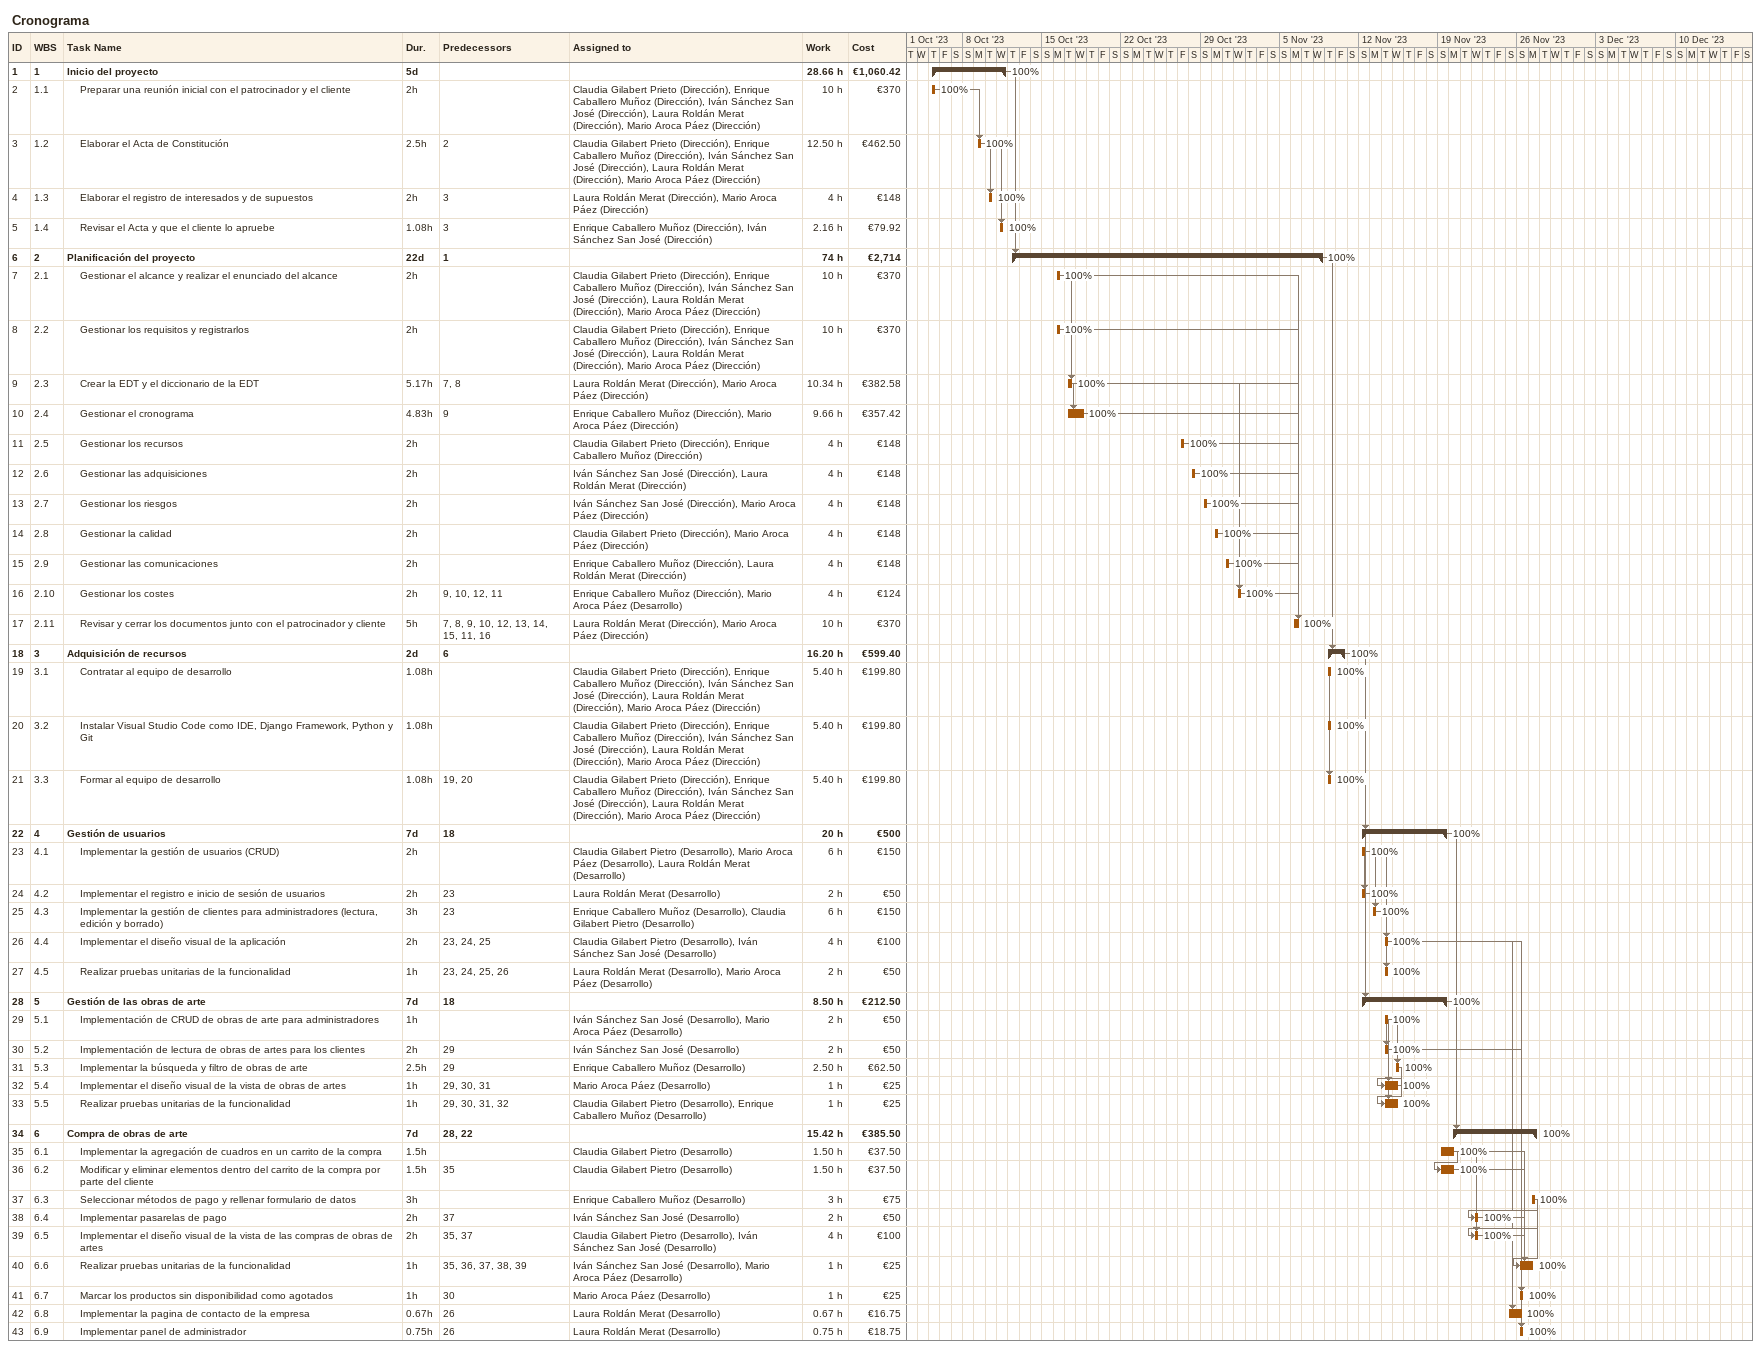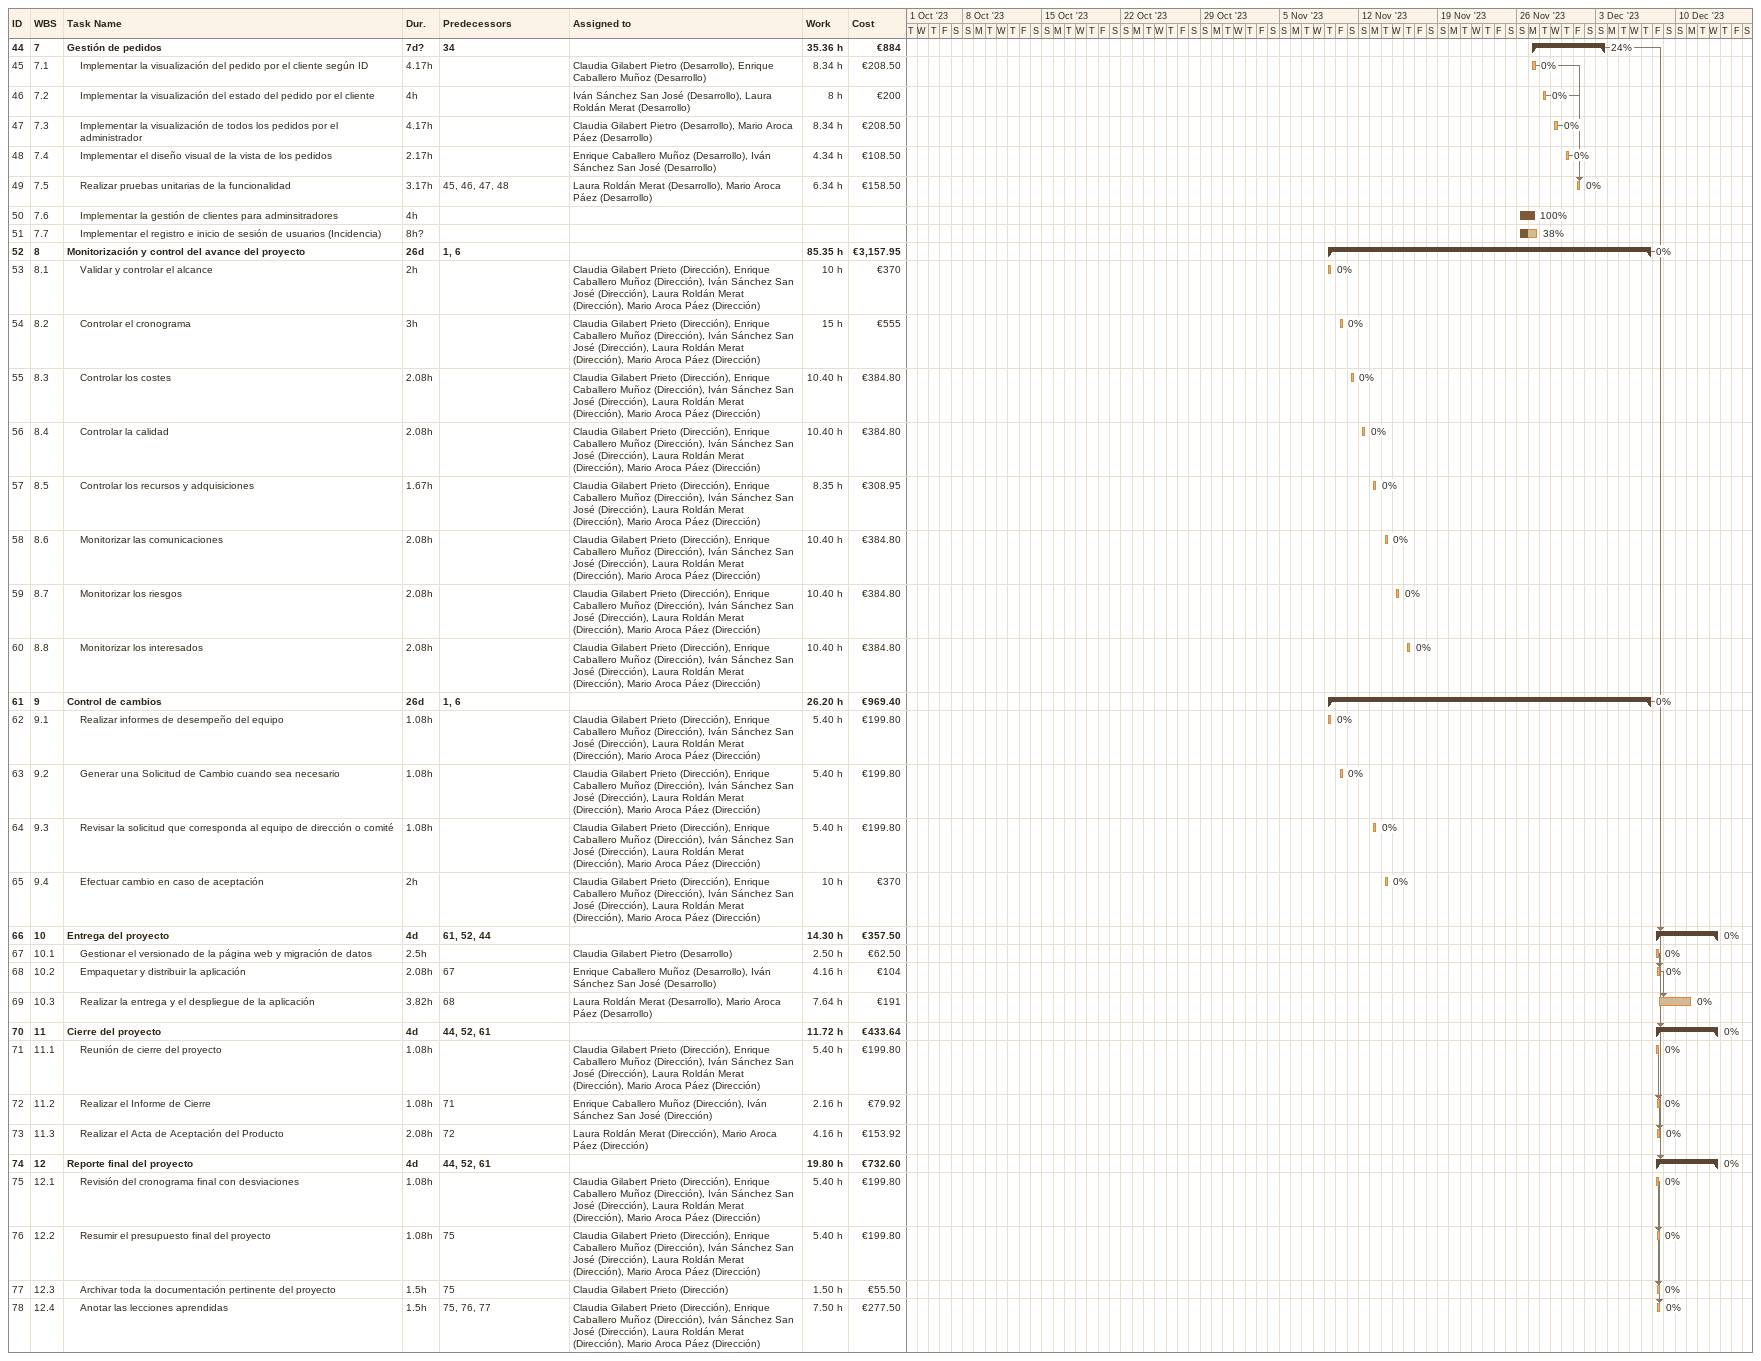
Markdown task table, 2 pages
Cronograma

| ID | WBS | Task | Duration | Start | Finish | Predecessors | Resources | % complete | Work (h) | Cost (€) |
|---|---|---|---|---|---|---|---|---|---|---|
| 1 | 1 | **Inicio del proyecto** | 5d | 2023-10-05 | 2023-10-11 |  |  | 100 | 28.66 | 1060.42 |
| 2 | 1.1 | Preparar una reunión inicial con el patrocinador y el cliente | 2h | 2023-10-05 | 2023-10-05 |  | Claudia Gilabert Prieto (Dirección), Enrique Caballero Muñoz (Dirección), Iván Sánchez San José (Dirección), Laura Roldán Merat (Dirección), Mario Aroca Páez (Dirección) | 100 | 10 | 370 |
| 3 | 1.2 | Elaborar el Acta de Constitución | 2.5h | 2023-10-09 | 2023-10-09 | 2 | Claudia Gilabert Prieto (Dirección), Enrique Caballero Muñoz (Dirección), Iván Sánchez San José (Dirección), Laura Roldán Merat (Dirección), Mario Aroca Páez (Dirección) | 100 | 12.50 | 462.50 |
| 4 | 1.3 | Elaborar el registro de interesados y de supuestos | 2h | 2023-10-10 | 2023-10-10 | 3 | Laura Roldán Merat (Dirección), Mario Aroca Páez (Dirección) | 100 | 4 | 148 |
| 5 | 1.4 | Revisar el Acta y que el cliente lo apruebe | 1.08h | 2023-10-11 | 2023-10-11 | 3 | Enrique Caballero Muñoz (Dirección), Iván Sánchez San José (Dirección) | 100 | 2.16 | 79.92 |
| 6 | 2 | **Planificación del proyecto** | 22d | 2023-10-12 | 2023-11-08 | 1 |  | 100 | 74 | 2714 |
| 7 | 2.1 | Gestionar el alcance y realizar el enunciado del alcance | 2h | 2023-10-16 | 2023-10-16 |  | Claudia Gilabert Prieto (Dirección), Enrique Caballero Muñoz (Dirección), Iván Sánchez San José (Dirección), Laura Roldán Merat (Dirección), Mario Aroca Páez (Dirección) | 100 | 10 | 370 |
| 8 | 2.2 | Gestionar los requisitos y registrarlos | 2h | 2023-10-16 | 2023-10-16 |  | Claudia Gilabert Prieto (Dirección), Enrique Caballero Muñoz (Dirección), Iván Sánchez San José (Dirección), Laura Roldán Merat (Dirección), Mario Aroca Páez (Dirección) | 100 | 10 | 370 |
| 9 | 2.3 | Crear la EDT y el diccionario de la EDT | 5.17h | 2023-10-17 | 2023-10-17 | 7, 8 | Laura Roldán Merat (Dirección), Mario Aroca Páez (Dirección) | 100 | 10.34 | 382.58 |
| 10 | 2.4 | Gestionar el cronograma | 4.83h | 2023-10-17 | 2023-10-18 | 9 | Enrique Caballero Muñoz (Dirección), Mario Aroca Páez (Dirección) | 100 | 9.66 | 357.42 |
| 11 | 2.5 | Gestionar los recursos | 2h | 2023-10-27 | 2023-10-27 |  | Claudia Gilabert Prieto (Dirección), Enrique Caballero Muñoz (Dirección) | 100 | 4 | 148 |
| 12 | 2.6 | Gestionar las adquisiciones | 2h | 2023-10-28 | 2023-10-28 |  | Iván Sánchez San José (Dirección), Laura Roldán Merat (Dirección) | 100 | 4 | 148 |
| 13 | 2.7 | Gestionar los riesgos | 2h | 2023-10-29 | 2023-10-29 |  | Iván Sánchez San José (Dirección), Mario Aroca Páez (Dirección) | 100 | 4 | 148 |
| 14 | 2.8 | Gestionar la calidad | 2h | 2023-10-30 | 2023-10-30 |  | Claudia Gilabert Prieto (Dirección), Mario Aroca Páez (Dirección) | 100 | 4 | 148 |
| 15 | 2.9 | Gestionar las comunicaciones | 2h | 2023-10-31 | 2023-10-31 |  | Enrique Caballero Muñoz (Dirección), Laura Roldán Merat (Dirección) | 100 | 4 | 148 |
| 16 | 2.10 | Gestionar los costes | 2h | 2023-11-01 | 2023-11-01 | 9, 10, 12, 11 | Enrique Caballero Muñoz (Dirección), Mario Aroca Páez (Desarrollo) | 100 | 4 | 124 |
| 17 | 2.11 | Revisar y cerrar los documentos junto con el patrocinador y cliente | 5h | 2023-11-06 | 2023-11-06 | 7, 8, 9, 10, 12, 13, 14, 15, 11, 16 | Laura Roldán Merat (Dirección), Mario Aroca Páez (Dirección) | 100 | 10 | 370 |
| 18 | 3 | **Adquisición de recursos** | 2d | 2023-11-09 | 2023-11-10 | 6 |  | 100 | 16.20 | 599.40 |
| 19 | 3.1 | Contratar al equipo de desarrollo | 1.08h | 2023-11-09 | 2023-11-09 |  | Claudia Gilabert Prieto (Dirección), Enrique Caballero Muñoz (Dirección), Iván Sánchez San José (Dirección), Laura Roldán Merat (Dirección), Mario Aroca Páez (Dirección) | 100 | 5.40 | 199.80 |
| 20 | 3.2 | Instalar Visual Studio Code como IDE, Django Framework, Python y Git | 1.08h | 2023-11-09 | 2023-11-09 |  | Claudia Gilabert Prieto (Dirección), Enrique Caballero Muñoz (Dirección), Iván Sánchez San José (Dirección), Laura Roldán Merat (Dirección), Mario Aroca Páez (Dirección) | 100 | 5.40 | 199.80 |
| 21 | 3.3 | Formar al equipo de desarrollo | 1.08h | 2023-11-09 | 2023-11-09 | 19, 20 | Claudia Gilabert Prieto (Dirección), Enrique Caballero Muñoz (Dirección), Iván Sánchez San José (Dirección), Laura Roldán Merat (Dirección), Mario Aroca Páez (Dirección) | 100 | 5.40 | 199.80 |
| 22 | 4 | **Gestión de usuarios** | 7d | 2023-11-12 | 2023-11-19 | 18 |  | 100 | 20 | 500 |
| 23 | 4.1 | Implementar la gestión de usuarios (CRUD) | 2h | 2023-11-12 | 2023-11-12 |  | Claudia Gilabert Pietro (Desarrollo), Mario Aroca Páez (Desarrollo), Laura Roldán Merat (Desarrollo) | 100 | 6 | 150 |
| 24 | 4.2 | Implementar el registro e inicio de sesión de usuarios | 2h | 2023-11-12 | 2023-11-12 | 23 | Laura Roldán Merat (Desarrollo) | 100 | 2 | 50 |
| 25 | 4.3 | Implementar la gestión de clientes para administradores (lectura, edición y borrado) | 3h | 2023-11-13 | 2023-11-13 | 23 | Enrique Caballero Muñoz (Desarrollo), Claudia Gilabert Pietro (Desarrollo) | 100 | 6 | 150 |
| 26 | 4.4 | Implementar el diseño visual de la aplicación | 2h | 2023-11-14 | 2023-11-14 | 23, 24, 25 | Claudia Gilabert Pietro (Desarrollo), Iván Sánchez San José (Desarrollo) | 100 | 4 | 100 |
| 27 | 4.5 | Realizar pruebas unitarias de la funcionalidad | 1h | 2023-11-14 | 2023-11-14 | 23, 24, 25, 26 | Laura Roldán Merat (Desarrollo), Mario Aroca Páez (Desarrollo) | 100 | 2 | 50 |
| 28 | 5 | **Gestión de las obras de arte** | 7d | 2023-11-12 | 2023-11-19 | 18 |  | 100 | 8.50 | 212.50 |
| 29 | 5.1 | Implementación de CRUD de obras de arte para administradores | 1h | 2023-11-14 | 2023-11-14 |  | Iván Sánchez San José (Desarrollo), Mario Aroca Páez (Desarrollo) | 100 | 2 | 50 |
| 30 | 5.2 | Implementación de lectura de obras de artes para los clientes | 2h | 2023-11-14 | 2023-11-14 | 29 | Iván Sánchez San José (Desarrollo) | 100 | 2 | 50 |
| 31 | 5.3 | Implementar la búsqueda y filtro de obras de arte | 2.5h | 2023-11-15 | 2023-11-15 | 29 | Enrique Caballero Muñoz (Desarrollo) | 100 | 2.50 | 62.50 |
| 32 | 5.4 | Implementar el diseño visual de la vista de obras de artes | 1h | 2023-11-14 | 2023-11-15 | 29, 30, 31 | Mario Aroca Páez (Desarrollo) | 100 | 1 | 25 |
| 33 | 5.5 | Realizar pruebas unitarias de la funcionalidad | 1h | 2023-11-14 | 2023-11-15 | 29, 30, 31, 32 | Claudia Gilabert Pietro (Desarrollo), Enrique Caballero Muñoz (Desarrollo) | 100 | 1 | 25 |
| 34 | 6 | **Compra de obras de arte** | 7d | 2023-11-20 | 2023-11-27 | 28, 22 |  | 100 | 15.42 | 385.50 |
| 35 | 6.1 | Implementar la agregación de cuadros en un carrito de la compra | 1.5h | 2023-11-19 | 2023-11-20 |  | Claudia Gilabert Pietro (Desarrollo) | 100 | 1.50 | 37.50 |
| 36 | 6.2 | Modificar y eliminar elementos dentro del carrito de la compra por parte del cliente | 1.5h | 2023-11-19 | 2023-11-20 | 35 | Claudia Gilabert Pietro (Desarrollo) | 100 | 1.50 | 37.50 |
| 37 | 6.3 | Seleccionar métodos de pago y rellenar formulario de datos | 3h | 2023-11-27 | 2023-11-27 |  | Enrique Caballero Muñoz (Desarrollo) | 100 | 3 | 75 |
| 38 | 6.4 | Implementar pasarelas de pago | 2h | 2023-11-22 | 2023-11-22 | 37 | Iván Sánchez San José (Desarrollo) | 100 | 2 | 50 |
| 39 | 6.5 | Implementar el diseño visual de la vista de las compras de obras de artes | 2h | 2023-11-22 | 2023-11-22 | 35, 37 | Claudia Gilabert Pietro (Desarrollo), Iván Sánchez San José (Desarrollo) | 100 | 4 | 100 |
| 40 | 6.6 | Realizar pruebas unitarias de la funcionalidad | 1h | 2023-11-26 | 2023-11-27 | 35, 36, 37, 38, 39 | Iván Sánchez San José (Desarrollo), Mario Aroca Páez (Desarrollo) | 100 | 1 | 25 |
| 41 | 6.7 | Marcar los productos sin disponibilidad como agotados | 1h | 2023-11-26 | 2023-11-26 | 30 | Mario Aroca Páez (Desarrollo) | 100 | 1 | 25 |
| 42 | 6.8 | Implementar la pagina de contacto de la empresa | 0.67h | 2023-11-25 | 2023-11-26 | 26 | Laura Roldán Merat (Desarrollo) | 100 | 0.67 | 16.75 |
| 43 | 6.9 | Implementar panel de administrador | 0.75h | 2023-11-26 | 2023-11-26 | 26 | Laura Roldán Merat (Desarrollo) | 100 | 0.75 | 18.75 |
| 44 | 7 | **Gestión de pedidos** | 7d? | 2023-11-27 | 2023-12-03 | 34 |  | 24 | 35.36 | 884 |
| 45 | 7.1 | Implementar la visualización del pedido por el cliente según ID | 4.17h | 2023-11-27 | 2023-11-27 |  | Claudia Gilabert Pietro (Desarrollo), Enrique Caballero Muñoz (Desarrollo) | 0 | 8.34 | 208.50 |
| 46 | 7.2 | Implementar la visualización del estado del pedido por el cliente | 4h | 2023-11-28 | 2023-11-28 |  | Iván Sánchez San José (Desarrollo), Laura Roldán Merat (Desarrollo) | 0 | 8 | 200 |
| 47 | 7.3 | Implementar la visualización de todos los pedidos por el administrador | 4.17h | 2023-11-29 | 2023-11-29 |  | Claudia Gilabert Pietro (Desarrollo), Mario Aroca Páez (Desarrollo) | 0 | 8.34 | 208.50 |
| 48 | 7.4 | Implementar el diseño visual de la vista de los pedidos | 2.17h | 2023-11-30 | 2023-11-30 |  | Enrique Caballero Muñoz (Desarrollo), Iván Sánchez San José (Desarrollo) | 0 | 4.34 | 108.50 |
| 49 | 7.5 | Realizar pruebas unitarias de la funcionalidad | 3.17h | 2023-12-01 | 2023-12-01 | 45, 46, 47, 48 | Laura Roldán Merat (Desarrollo), Mario Aroca Páez (Desarrollo) | 0 | 6.34 | 158.50 |
| 50 | 7.6 | Implementar la gestión de clientes para adminsitradores | 4h | 2023-11-26 | 2023-11-27 |  |  | 100 |  |  |
| 51 | 7.7 | Implementar el registro e inicio de sesión de usuarios (Incidencia) | 8h? | 2023-11-26 | 2023-11-27 |  |  | 38 |  |  |
| 52 | 8 | **Monitorización y control del avance del proyecto** | 26d | 2023-11-09 | 2023-12-07 | 1, 6 |  | 0 | 85.35 | 3157.95 |
| 53 | 8.1 | Validar y controlar el alcance | 2h | 2023-11-09 | 2023-11-09 |  | Claudia Gilabert Prieto (Dirección), Enrique Caballero Muñoz (Dirección), Iván Sánchez San José (Dirección), Laura Roldán Merat (Dirección), Mario Aroca Páez (Dirección) | 0 | 10 | 370 |
| 54 | 8.2 | Controlar el cronograma | 3h | 2023-11-10 | 2023-11-10 |  | Claudia Gilabert Prieto (Dirección), Enrique Caballero Muñoz (Dirección), Iván Sánchez San José (Dirección), Laura Roldán Merat (Dirección), Mario Aroca Páez (Dirección) | 0 | 15 | 555 |
| 55 | 8.3 | Controlar los costes | 2.08h | 2023-11-11 | 2023-11-11 |  | Claudia Gilabert Prieto (Dirección), Enrique Caballero Muñoz (Dirección), Iván Sánchez San José (Dirección), Laura Roldán Merat (Dirección), Mario Aroca Páez (Dirección) | 0 | 10.40 | 384.80 |
| 56 | 8.4 | Controlar la calidad | 2.08h | 2023-11-12 | 2023-11-12 |  | Claudia Gilabert Prieto (Dirección), Enrique Caballero Muñoz (Dirección), Iván Sánchez San José (Dirección), Laura Roldán Merat (Dirección), Mario Aroca Páez (Dirección) | 0 | 10.40 | 384.80 |
| 57 | 8.5 | Controlar los recursos y adquisiciones | 1.67h | 2023-11-13 | 2023-11-13 |  | Claudia Gilabert Prieto (Dirección), Enrique Caballero Muñoz (Dirección), Iván Sánchez San José (Dirección), Laura Roldán Merat (Dirección), Mario Aroca Páez (Dirección) | 0 | 8.35 | 308.95 |
| 58 | 8.6 | Monitorizar las comunicaciones | 2.08h | 2023-11-14 | 2023-11-14 |  | Claudia Gilabert Prieto (Dirección), Enrique Caballero Muñoz (Dirección), Iván Sánchez San José (Dirección), Laura Roldán Merat (Dirección), Mario Aroca Páez (Dirección) | 0 | 10.40 | 384.80 |
| 59 | 8.7 | Monitorizar los riesgos | 2.08h | 2023-11-15 | 2023-11-15 |  | Claudia Gilabert Prieto (Dirección), Enrique Caballero Muñoz (Dirección), Iván Sánchez San José (Dirección), Laura Roldán Merat (Dirección), Mario Aroca Páez (Dirección) | 0 | 10.40 | 384.80 |
| 60 | 8.8 | Monitorizar los interesados | 2.08h | 2023-11-16 | 2023-11-16 |  | Claudia Gilabert Prieto (Dirección), Enrique Caballero Muñoz (Dirección), Iván Sánchez San José (Dirección), Laura Roldán Merat (Dirección), Mario Aroca Páez (Dirección) | 0 | 10.40 | 384.80 |
| 61 | 9 | **Control de cambios** | 26d | 2023-11-09 | 2023-12-07 | 1, 6 |  | 0 | 26.20 | 969.40 |
| 62 | 9.1 | Realizar informes de desempeño del equipo | 1.08h | 2023-11-09 | 2023-11-09 |  | Claudia Gilabert Prieto (Dirección), Enrique Caballero Muñoz (Dirección), Iván Sánchez San José (Dirección), Laura Roldán Merat (Dirección), Mario Aroca Páez (Dirección) | 0 | 5.40 | 199.80 |
| 63 | 9.2 | Generar una Solicitud de Cambio cuando sea necesario | 1.08h | 2023-11-10 | 2023-11-10 |  | Claudia Gilabert Prieto (Dirección), Enrique Caballero Muñoz (Dirección), Iván Sánchez San José (Dirección), Laura Roldán Merat (Dirección), Mario Aroca Páez (Dirección) | 0 | 5.40 | 199.80 |
| 64 | 9.3 | Revisar la solicitud que corresponda al equipo de dirección o comité | 1.08h | 2023-11-13 | 2023-11-13 |  | Claudia Gilabert Prieto (Dirección), Enrique Caballero Muñoz (Dirección), Iván Sánchez San José (Dirección), Laura Roldán Merat (Dirección), Mario Aroca Páez (Dirección) | 0 | 5.40 | 199.80 |
| 65 | 9.4 | Efectuar cambio en caso de aceptación | 2h | 2023-11-14 | 2023-11-14 |  | Claudia Gilabert Prieto (Dirección), Enrique Caballero Muñoz (Dirección), Iván Sánchez San José (Dirección), Laura Roldán Merat (Dirección), Mario Aroca Páez (Dirección) | 0 | 10 | 370 |
| 66 | 10 | **Entrega del proyecto** | 4d | 2023-12-08 | 2023-12-13 | 61, 52, 44 |  | 0 | 14.30 | 357.50 |
| 67 | 10.1 | Gestionar el versionado de la página web y migración de datos | 2.5h | 2023-12-08 | 2023-12-08 |  | Claudia Gilabert Pietro (Desarrollo) | 0 | 2.50 | 62.50 |
| 68 | 10.2 | Empaquetar y distribuir la aplicación | 2.08h | 2023-12-08 | 2023-12-08 | 67 | Enrique Caballero Muñoz (Desarrollo), Iván Sánchez San José (Desarrollo) | 0 | 4.16 | 104 |
| 69 | 10.3 | Realizar la entrega y el despliegue de la aplicación | 3.82h | 2023-12-08 | 2023-12-11 | 68 | Laura Roldán Merat (Desarrollo), Mario Aroca Páez (Desarrollo) | 0 | 7.64 | 191 |
| 70 | 11 | **Cierre del proyecto** | 4d | 2023-12-08 | 2023-12-13 | 44, 52, 61 |  | 0 | 11.72 | 433.64 |
| 71 | 11.1 | Reunión de cierre del proyecto | 1.08h | 2023-12-08 | 2023-12-08 |  | Claudia Gilabert Prieto (Dirección), Enrique Caballero Muñoz (Dirección), Iván Sánchez San José (Dirección), Laura Roldán Merat (Dirección), Mario Aroca Páez (Dirección) | 0 | 5.40 | 199.80 |
| 72 | 11.2 | Realizar el Informe de Cierre | 1.08h | 2023-12-08 | 2023-12-08 | 71 | Enrique Caballero Muñoz (Dirección), Iván Sánchez San José (Dirección) | 0 | 2.16 | 79.92 |
| 73 | 11.3 | Realizar el Acta de Aceptación del Producto | 2.08h | 2023-12-08 | 2023-12-08 | 72 | Laura Roldán Merat (Dirección), Mario Aroca Páez (Dirección) | 0 | 4.16 | 153.92 |
| 74 | 12 | **Reporte final del proyecto** | 4d | 2023-12-08 | 2023-12-13 | 44, 52, 61 |  | 0 | 19.80 | 732.60 |
| 75 | 12.1 | Revisión del cronograma final con desviaciones | 1.08h | 2023-12-08 | 2023-12-08 |  | Claudia Gilabert Prieto (Dirección), Enrique Caballero Muñoz (Dirección), Iván Sánchez San José (Dirección), Laura Roldán Merat (Dirección), Mario Aroca Páez (Dirección) | 0 | 5.40 | 199.80 |
| 76 | 12.2 | Resumir el presupuesto final del proyecto | 1.08h | 2023-12-08 | 2023-12-08 | 75 | Claudia Gilabert Prieto (Dirección), Enrique Caballero Muñoz (Dirección), Iván Sánchez San José (Dirección), Laura Roldán Merat (Dirección), Mario Aroca Páez (Dirección) | 0 | 5.40 | 199.80 |
| 77 | 12.3 | Archivar toda la documentación pertinente del proyecto | 1.5h | 2023-12-08 | 2023-12-08 | 75 | Claudia Gilabert Prieto (Dirección) | 0 | 1.50 | 55.50 |
| 78 | 12.4 | Anotar las lecciones aprendidas | 1.5h | 2023-12-08 | 2023-12-08 | 75, 76, 77 | Claudia Gilabert Prieto (Dirección), Enrique Caballero Muñoz (Dirección), Iván Sánchez San José (Dirección), Laura Roldán Merat (Dirección), Mario Aroca Páez (Dirección) | 0 | 7.50 | 277.50 |
